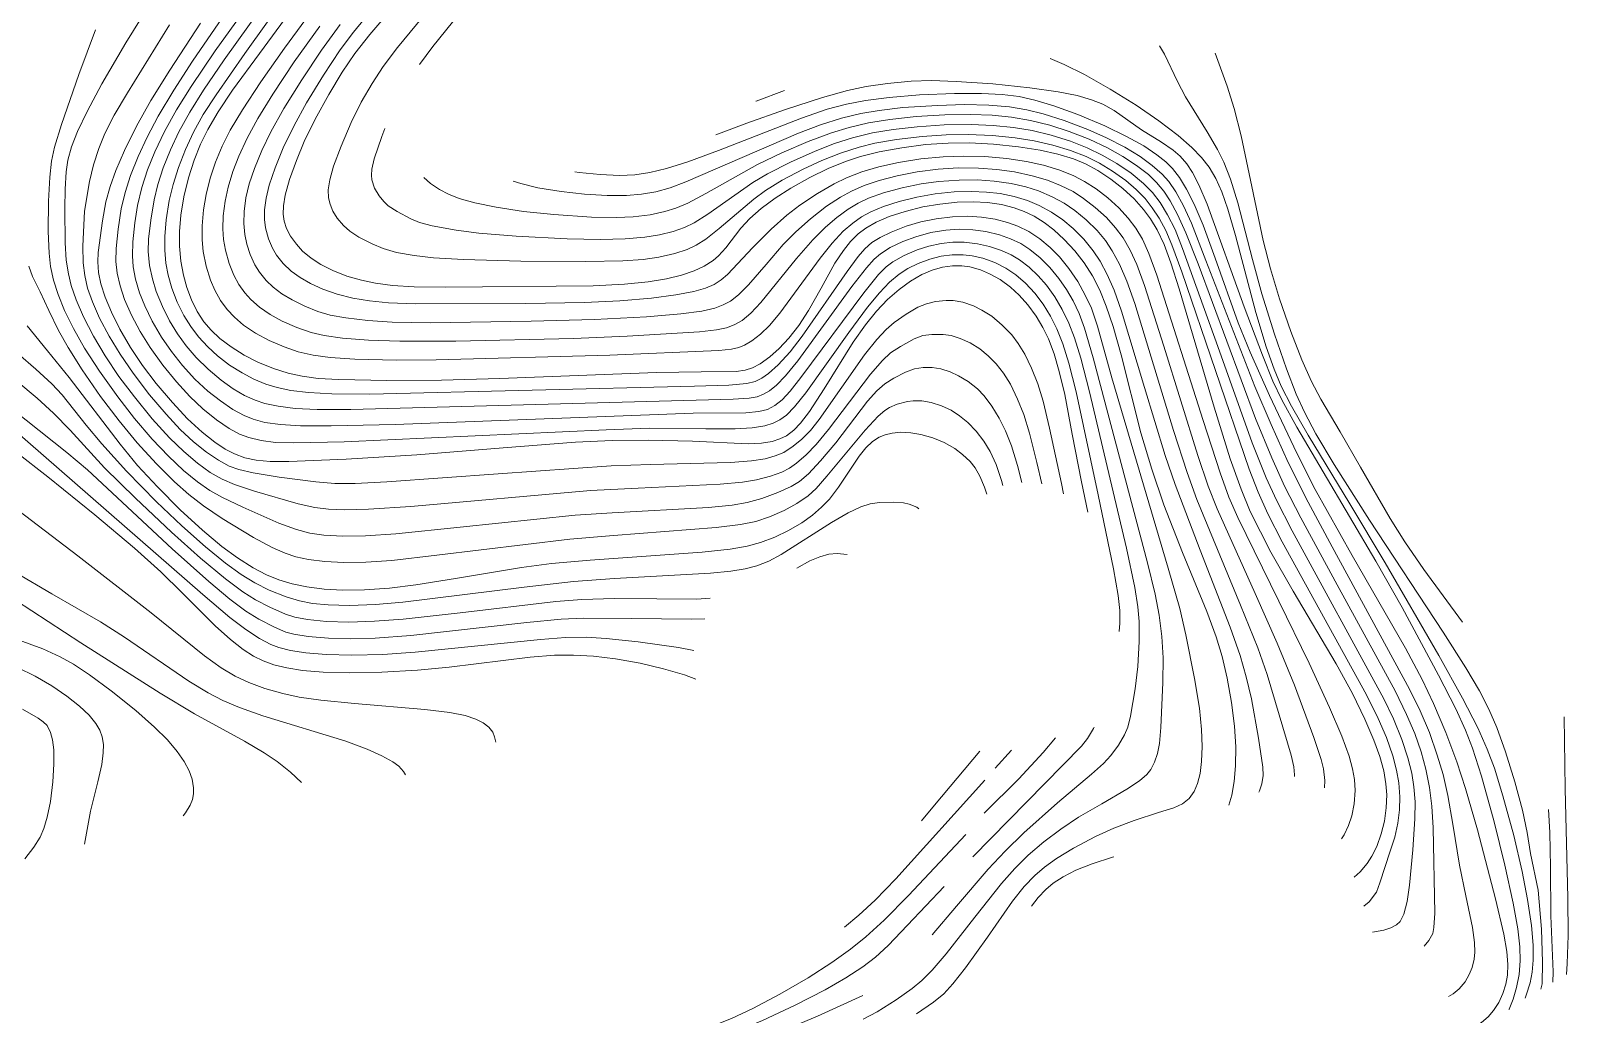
# Model space of a CAD drawing. Header units: inches. Extents: x 115425 to 116786, y 150085 to 152399.
# Drawn here: x 116046.7 to 116283.9, y 151688 to 151839.8 of the extents above; entities that cross this region are included whole.
import ezdxf

# ---------------------------------------------------------------- set-up
doc = ezdxf.new("R2010")
doc.units = ezdxf.units.IN
doc.header["$MEASUREMENT"] = 0
doc.layers.add('Contour', color=7, linetype='Continuous', lineweight=0, true_color=0xbed2ff)

msp = doc.modelspace()

# ---------------------------------------------------------------- linework, layer by layer
at = {"layer": 'Contour'}
msp.add_line((116197.99, 151728.81), (116195.51, 151726.01), dxfattribs=at)
for points in [[(116183.34, 151688.09), (116185.97, 151689.91), (116187.55, 151691.21), (116188.98, 151692.74), (116190.93, 151695.22), (116194.3, 151699.97), (116198.16, 151705.48), (116199.95, 151707.74), (116201.62, 151709.47), (116203.11, 151710.76), (116204.97, 151712.09), (116207.57, 151713.67), (116210.96, 151715.46), (116213.8, 151716.77), (116216.92, 151717.95), (116220.67, 151719.16), (116223.06, 151719.92), (116224.37, 151720.53), (116225.41, 151721.32), (116226.19, 151722.42), (116226.7, 151723.67), (116227.1, 151725.22), (116227.34, 151727.05), (116227.43, 151729.38), (116227.33, 151732.01), (116226.99, 151735.26), (116226.23, 151739.87), (116224.91, 151746.61), (116223.96, 151750.64), (116222.18, 151756.89), (116213.51, 151786.23), (116211.29, 151794.24), (116210.33, 151796.98), (116209.39, 151799.03), (116208.23, 151801.09), (116206.87, 151803.11), (116205.4, 151804.9), (116203.96, 151806.38), (116202.39, 151807.7), (116200.68, 151808.85), (116199, 151809.67), (116197.41, 151810.24), (116195.51, 151810.71), (116193.38, 151811.05), (116191.22, 151811.19), (116188.93, 151811.11), (116186.37, 151810.79), (116184.04, 151810.3), (116181.78, 151809.65), (116179.46, 151808.75), (116177.75, 151807.92), (116176.49, 151807.12), (116175.37, 151806.14), (116174.34, 151804.98), (116172.64, 151802.68), (116165.73, 151792.66), (116163.88, 151790.27), (116162.02, 151788.24), (116160.55, 151786.9), (116159.52, 151786.18), (116158.45, 151785.66), (116157.17, 151785.37), (116154.42, 151785.13), (116149.09, 151784.95), (116099.02, 151783.73), (116093.18, 151783.77), (116089.55, 151783.98), (116086.85, 151784.31), (116084.73, 151784.75), (116082.98, 151785.28), (116081.13, 151786.05), (116079.32, 151787), (116077.41, 151788.22), (116075.56, 151789.64), (116074.04, 151791.04), (116072.63, 151792.56), (116071.41, 151794.15), (116070.33, 151795.89), (116069.33, 151797.93), (116068.5, 151800.11), (116067.94, 151802.07), (116067.58, 151803.94), (116067.4, 151805.93), (116067.4, 151808.04), (116067.63, 151810.62), (116068.09, 151813.59), (116068.68, 151816.07), (116069.5, 151818.72), (116070.59, 151821.5), (116071.84, 151824.17), (116073.33, 151826.86), (116075.31, 151829.93), (116079.76, 151836.29), (116116, 151886.99)], [(116236.16, 151722.32), (116236.26, 151722.52), (116236.64, 151723.58), (116236.85, 151724.91), (116236.8, 151726.2), (116236.11, 151730.65), (116235.03, 151736.71), (116234.23, 151740.13), (116233.26, 151743.42), (116231.72, 151747.76), (116227.11, 151759.65), (116223.23, 151769.77), (116221.72, 151774.26), (116218.51, 151784.74), (116214.97, 151796.56), (116213.84, 151799.76), (116212.78, 151802.21), (116211.67, 151804.24), (116210.62, 151805.83), (116209.16, 151807.63), (116207.52, 151809.29), (116205.95, 151810.62), (116204.2, 151811.82), (116202.3, 151812.85), (116200.46, 151813.62), (116198.41, 151814.25), (116196.28, 151814.68), (116194.17, 151814.92), (116191.84, 151815.02), (116189.19, 151814.93), (116186.26, 151814.63), (116183.43, 151814.14), (116180.68, 151813.46), (116178.24, 151812.67), (116176.32, 151811.86), (116174.86, 151811.07), (116173.51, 151810.13), (116172.06, 151808.86), (116170.37, 151807.03), (116168.51, 151804.69), (116162.28, 151796.23), (116160.68, 151794.34), (116159.3, 151793), (116157.97, 151791.98), (116156.82, 151791.3), (116155.94, 151790.95), (116154.83, 151790.67), (116152.86, 151790.45), (116136.07, 151789.77), (116109.25, 151789.01), (116103.1, 151788.98), (116096.74, 151789.12), (116092.92, 151789.38), (116090.3, 151789.75), (116087.98, 151790.28), (116085.8, 151791.02), (116083.53, 151792.01), (116081.4, 151793.16), (116079.55, 151794.4), (116078.15, 151795.59), (116077.04, 151796.78), (116075.99, 151798.18), (116075.11, 151799.76), (116074.45, 151801.32), (116073.79, 151803.47), (116073.33, 151805.73), (116073.15, 151807.55), (116073.16, 151809.7), (116073.39, 151812.19), (116073.8, 151814.55), (116074.42, 151817.04), (116075.24, 151819.52), (116076.26, 151821.98), (116077.51, 151824.47), (116079.37, 151827.61), (116082.21, 151831.93), (116085.87, 151837.1), (116106.74, 151865.56)], [(116132.13, 151866.37), (116108.74, 151837.38), (116106.68, 151834.6)], [(116099.6, 151860.25), (116081.99, 151836.32), (116077.85, 151830.64), (116075.63, 151827.3), (116074.04, 151824.58), (116072.93, 151822.33), (116071.93, 151819.84), (116071.06, 151817.12), (116070.34, 151814.17), (116069.87, 151811.35), (116069.65, 151808.85), (116069.66, 151806.57), (116069.89, 151804.24), (116070.29, 151802.11), (116070.82, 151800.2), (116071.53, 151798.31), (116072.42, 151796.51), (116073.45, 151794.9), (116074.55, 151793.6), (116075.88, 151792.34), (116077.62, 151791.02), (116079.64, 151789.76), (116081.78, 151788.67), (116084.16, 151787.7), (116086.43, 151786.97), (116088.58, 151786.49), (116091.07, 151786.17), (116094.23, 151785.97), (116101.67, 151785.84), (116110.1, 151785.87), (116119.09, 151786.13), (116143.25, 151787.09), (116150.14, 151787.19), (116155.52, 151787.22), (116156.91, 151787.41), (116158.07, 151787.79), (116159.26, 151788.4), (116160.75, 151789.47), (116162.19, 151790.78), (116163.66, 151792.37), (116165.19, 151794.34), (116166.71, 151796.66), (116168.63, 151800.08), (116170.78, 151803.95), (116172.07, 151805.89), (116173.19, 151807.29), (116174.38, 151808.47), (116175.56, 151809.35), (116177.13, 151810.25), (116179.14, 151811.12), (116181.59, 151811.93), (116184.33, 151812.61), (116186.96, 151813.07), (116189.61, 151813.36), (116192.11, 151813.42), (116194.29, 151813.29), (116196.45, 151812.97), (116198.41, 151812.49), (116199.98, 151811.93), (116201.51, 151811.21), (116203.06, 151810.24), (116204.53, 151809.11), (116206.15, 151807.62), (116207.76, 151805.86), (116209.21, 151803.98), (116210.48, 151801.99), (116211.61, 151799.77), (116212.62, 151797.31), (116213.68, 151794.16), (116214.9, 151789.81), (116217.96, 151777.77), (116219.63, 151772.18), (116221.49, 151766.65), (116224.38, 151759.3)], [(116091.93, 151860.02), (116075.17, 151836.72), (116071.45, 151831.2), (116069.23, 151827.61), (116067.38, 151824.28), (116065.88, 151821.13), (116064.76, 151818.33), (116063.87, 151815.61), (116063.2, 151812.86), (116062.76, 151810.18), (116062.47, 151807.26), (116062.41, 151805.1), (116062.53, 151803.37), (116062.89, 151801.47), (116063.52, 151799.39), (116064.32, 151797.36), (116065.47, 151795), (116066.9, 151792.55), (116068.44, 151790.3), (116070.15, 151788.16), (116072.06, 151786.07), (116074.07, 151784.2), (116075.98, 151782.68), (116077.92, 151781.38), (116079.63, 151780.43), (116081.04, 151779.85), (116082.86, 151779.37), (116085.26, 151779.03), (116088.34, 151778.85), (116093.07, 151778.82), (116102.95, 151779.06), (116148.92, 151780.81), (116157.05, 151780.87), (116159.04, 151781.06), (116160.37, 151781.37), (116161.5, 151781.98), (116162.61, 151782.88), (116163.87, 151784.21), (116165.54, 151786.29), (116175.23, 151799.36), (116177.51, 151802.17), (116178.7, 151803.4), (116179.73, 151804.16), (116181.46, 151805.11), (116183.44, 151805.99), (116185.27, 151806.58), (116187.16, 151806.98), (116188.96, 151807.19), (116190.71, 151807.18), (116192.76, 151806.94), (116194.63, 151806.53), (116196.46, 151805.92), (116197.96, 151805.21), (116199.24, 151804.44), (116200.71, 151803.32), (116202.13, 151801.98), (116203.39, 151800.54), (116204.67, 151798.77), (116205.85, 151796.77), (116206.83, 151794.71), (116207.71, 151792.44), (116208.69, 151789.27), (116210.02, 151784.11), (116215.73, 151759.95), (116217.03, 151753.92), (116217.51, 151750.92), (116217.7, 151748.67), (116217.7, 151745.56), (116217.48, 151741.73), (116217.08, 151738.26), (116216.37, 151734.04), (116215.96, 151732.36), (116215.43, 151731.14), (116214.49, 151729.55), (116213.35, 151727.96), (116212.21, 151726.74), (116210.33, 151725.09), (116205.13, 151720.69), (116199.9, 151716.05), (116197.01, 151713.24), (116194.41, 151710.45), (116189.53, 151704.74), (116185.76, 151700.32)], [(116117.93, 151855), (116103.31, 151837.23), (116101.1, 151834.3), (116099.37, 151831.66), (116097.72, 151828.78), (116096.16, 151825.67), (116094.59, 151822.02), (116093.45, 151818.89), (116092.86, 151816.82), (116092.61, 151815.26), (116092.66, 151814), (116092.89, 151813.03), (116093.32, 151811.98), (116094, 151810.91), (116094.96, 151809.78), (116095.97, 151808.86), (116097.35, 151807.96), (116099.41, 151806.91), (116101.1, 151806.21), (116103.16, 151805.61), (116105.88, 151805.11), (116108.83, 151804.77), (116113.49, 151804.49), (116122.32, 151804.26), (116132.35, 151804.2), (116138.06, 151804.29), (116141.17, 151804.53), (116143.6, 151804.89), (116146.07, 151805.44), (116147.96, 151806.05), (116149.39, 151806.72), (116150.84, 151807.63), (116152.92, 151809.27), (116158.24, 151813.83), (116160.05, 151815.14), (116162.66, 151816.73), (116165.88, 151818.47), (116168.75, 151819.8), (116171.63, 151820.93), (116174.49, 151821.84), (116176.95, 151822.45), (116180.25, 151823.03), (116184.22, 151823.51), (116187.91, 151823.76), (116191.33, 151823.82), (116195.09, 151823.66), (116198.57, 151823.3), (116201.52, 151822.81), (116204.41, 151822.16), (116207.1, 151821.34), (116209.51, 151820.4), (116211.58, 151819.38), (116213.57, 151818.16), (116215.62, 151816.69), (116217.23, 151815.32), (116218.61, 151813.91), (116219.73, 151812.49), (116220.78, 151810.88), (116221.8, 151808.97), (116222.75, 151806.79), (116224.26, 151802.61), (116234.65, 151772.17), (116236.04, 151768.6), (116237.55, 151765.25), (116239.78, 151760.96), (116252.76, 151737.35), (116254.58, 151733.66), (116255.84, 151730.75), (116256.82, 151727.93), (116257.4, 151725.7), (116257.74, 151723.75), (116257.89, 151721.59), (116257.84, 151719.6), (116257.61, 151717.52), (116257.15, 151715.4), (116256.44, 151713.22), (116254.81, 151708.31), (116254.29, 151706.89), (116253.19, 151705.38), (116252.37, 151704.74)], [(116175.14, 151687.31), (116177.28, 151688.44), (116180.24, 151690.29), (116182.69, 151692.02), (116184.18, 151693.25), (116185.77, 151694.85), (116187.94, 151697.37), (116192.36, 151703.02), (116196.49, 151708.25), (116198.5, 151710.52), (116200.6, 151712.59), (116203.02, 151714.66), (116205.61, 151716.63), (116208.33, 151718.45), (116211.92, 151720.52), (116215.82, 151722.77), (116217.73, 151724.08), (116218.86, 151725.06), (116219.48, 151725.82), (116220.09, 151726.93), (116220.53, 151728.31), (116220.83, 151729.85), (116221.05, 151732.31), (116221.36, 151739.23), (116221.38, 151743.04), (116221.19, 151746.36), (116220.78, 151749.64), (116220.18, 151752.85), (116218.99, 151757.7), (116210.63, 151789.35), (116209.28, 151793.93), (116208.46, 151796.16), (116207.53, 151798.12), (116206.49, 151799.9), (116205.3, 151801.6), (116203.91, 151803.25), (116202.41, 151804.75), (116200.86, 151806.04), (116199.46, 151806.97), (116197.86, 151807.72), (116196.17, 151808.29), (116194.07, 151808.81), (116192.04, 151809.11), (116189.96, 151809.18), (116187.9, 151809.04), (116185.57, 151808.65), (116183.23, 151808.03), (116181.27, 151807.3), (116179.31, 151806.35), (116177.78, 151805.4), (116176.84, 151804.58), (116175.63, 151803.24), (116173.37, 151800.35), (116165.05, 151788.87), (116163.16, 151786.56), (116161.78, 151785.13), (116160.69, 151784.23), (116159.77, 151783.71), (116158.76, 151783.33), (116157.52, 151783.1), (116155.08, 151782.98), (116096.1, 151781.35), (116090.89, 151781.37), (116087.52, 151781.54), (116084.88, 151781.86), (116082.86, 151782.3), (116081.34, 151782.8), (116079.71, 151783.54), (116077.97, 151784.57), (116076.12, 151785.89), (116074.08, 151787.59), (116072.27, 151789.38), (116070.72, 151791.17), (116069.35, 151793.04), (116068.15, 151795.03), (116067.03, 151797.27), (116066.09, 151799.58), (116065.5, 151801.53), (116065.07, 151803.59), (116064.86, 151805.73), (116064.89, 151807.65), (116065.23, 151810.58), (116065.75, 151813.7), (116066.34, 151816.09), (116067.17, 151818.67), (116068.29, 151821.45), (116069.59, 151824.21), (116071.27, 151827.26), (116073.39, 151830.65), (116076.59, 151835.33), (116086.33, 151848.99)], [(116066.39, 151846.02), (116061.42, 151837.93), (116057.72, 151831.6), (116055.43, 151827.34), (116053.96, 151824.24), (116053.04, 151821.9), (116052.46, 151819.86), (116052.19, 151818.05), (116052.06, 151815.38), (116051.99, 151812.39)], [(116248.91, 151715.11), (116249.34, 151715.75), (116249.99, 151717.17), (116250.48, 151718.69), (116250.84, 151720.51), (116251, 151722.56), (116250.92, 151724.28), (116250.63, 151725.93), (116250.08, 151727.85), (116248.94, 151730.97), (116247.08, 151735.4), (116243.92, 151742.2), (116239.23, 151751.81), (116232.91, 151764.68), (116231.55, 151767.82), (116230.19, 151771.58), (116227.57, 151779.69), (116220.45, 151802.09), (116219.21, 151805.44), (116218.19, 151807.63), (116217.17, 151809.35), (116216.02, 151810.9), (116214.55, 151812.5), (116212.86, 151814.04), (116211.09, 151815.4), (116209.26, 151816.57), (116207.61, 151817.41), (116205.49, 151818.27), (116202.95, 151819.04), (116200.3, 151819.63), (116197.3, 151820.09), (116193.92, 151820.39), (116190.57, 151820.47), (116187.49, 151820.36), (116184.04, 151820.03), (116180.6, 151819.48), (116177.57, 151818.8), (116174.9, 151818.02), (116172.58, 151817.12), (116170.64, 151816.18), (116168.1, 151814.71), (116165.35, 151812.87), (116163.38, 151811.35), (116160.95, 151809.2), (116158.11, 151806.38), (116154.22, 151802.19), (116153.24, 151801.35), (116152.13, 151800.63), (116150.81, 151800.07), (116149.01, 151799.57), (116146.22, 151799.04), (116142.47, 151798.54), (116137.62, 151798.11), (116132.14, 151797.89), (116123.08, 151797.73), (116106.14, 151797.68), (116101.89, 151797.82), (116098.96, 151798.12), (116096.42, 151798.55), (116093.97, 151799.16), (116091.8, 151799.93), (116089.87, 151800.81), (116088.28, 151801.73), (116086.91, 151802.72), (116085.69, 151803.89), (116084.66, 151805.18), (116084.02, 151806.27), (116083.39, 151807.72), (116082.93, 151809.42), (116082.77, 151810.69), (116082.78, 151812.18), (116083.03, 151813.99), (116083.52, 151815.98), (116084.42, 151818.63), (116085.69, 151821.74), (116087.36, 151825.16), (116089.29, 151828.67), (116091.9, 151832.95), (116094.48, 151836.84), (116096.52, 151839.58), (116100.99, 151845.07)], [(116214.62, 151747.11), (116214.72, 151748.42), (116214.7, 151750.37), (116214.44, 151752.69), (116213.73, 151756.78), (116211.38, 151768.21), (116207.98, 151784.07), (116206.86, 151788.5), (116205.92, 151791.52), (116205.01, 151793.8), (116204.03, 151795.77), (116202.89, 151797.61), (116201.61, 151799.3), (116200.16, 151800.84), (116198.67, 151802.12), (116197.11, 151803.17), (116195.44, 151804.03), (116193.6, 151804.71), (116191.94, 151805.1), (116190.57, 151805.25), (116188.87, 151805.25), (116187.14, 151805), (116185.39, 151804.56), (116183.59, 151803.89), (116182.04, 151803.13), (116180.69, 151802.25), (116179.21, 151801.02), (116177.63, 151799.39), (116175.79, 151797.16), (116172.92, 151793.27), (116166.26, 151783.92), (116164.52, 151781.75), (116163.28, 151780.48), (116162.3, 151779.76), (116161.27, 151779.23), (116159.96, 151778.84), (116158.03, 151778.55), (116155.37, 151778.39), (116150.87, 151778.38), (116142.15, 151778.47), (116135.48, 151778.25), (116095.1, 151776.4), (116087.31, 151776.21), (116084.46, 151776.29), (116082.26, 151776.58), (116080.39, 151777.03), (116078.93, 151777.57), (116077.33, 151778.43), (116075.36, 151779.78), (116073.27, 151781.45), (116071.25, 151783.38), (116069.19, 151785.62), (116067.09, 151788.21), (116065.16, 151790.92), (116063.63, 151793.38), (116062.26, 151795.94), (116061.21, 151798.34), (116060.5, 151800.44), (116060.05, 151802.39), (116059.86, 151804.21), (116059.9, 151806.2), (116060.2, 151809.18), (116060.7, 151812.31), (116061.3, 151814.86), (116062.13, 151817.47), (116063.29, 151820.41), (116064.67, 151823.38), (116066.41, 151826.63), (116068.8, 151830.64), (116071.69, 151835.11), (116076.87, 151842.67)], [(116102.18, 151842.87), (116099.02, 151839.22), (116096.73, 151836.28), (116094.77, 151833.4), (116092.69, 151829.97), (116090.61, 151826.15), (116088.93, 151822.7), (116087.71, 151819.81), (116086.66, 151816.83), (116085.99, 151814.43), (116085.7, 151812.77), (116085.67, 151811.49), (116085.84, 151810.42), (116086.2, 151809.31), (116086.81, 151808.11), (116087.71, 151806.85), (116088.67, 151805.82), (116089.96, 151804.74), (116091.49, 151803.74), (116093.31, 151802.82), (116095.48, 151801.96), (116097.73, 151801.3), (116099.92, 151800.84), (116102.55, 151800.5), (116105.88, 151800.29), (116110.73, 151800.23), (116133.49, 151800.46), (116138.32, 151800.69), (116141.99, 151801.05), (116144.8, 151801.52), (116147.13, 151802.09), (116149.06, 151802.75), (116150.58, 151803.46), (116151.97, 151804.34), (116152.84, 151805.1), (116153.94, 151806.33), (116156.28, 151809.36), (116157.67, 151810.81), (116159.42, 151812.36), (116161.55, 151813.97), (116163.97, 151815.54), (116166.89, 151817.18), (116169.75, 151818.57), (116172.38, 151819.64), (116174.71, 151820.4), (116177.62, 151821.13), (116181.07, 151821.76), (116184.72, 151822.23), (116188.23, 151822.48), (116191.52, 151822.5), (116195.23, 151822.31), (116199.09, 151821.9), (116202.41, 151821.37), (116205.18, 151820.75), (116207.56, 151820.02), (116209.44, 151819.25), (116211.35, 151818.23), (116213.33, 151816.93), (116215.2, 151815.47), (116216.93, 151813.85), (116218.39, 151812.23), (116219.47, 151810.77), (116220.48, 151809.07), (116221.54, 151806.82), (116222.61, 151804.01), (116223.88, 151800), (116229.26, 151781.7), (116231.76, 151773.76), (116233.41, 151769.06), (116234.8, 151765.65), (116238, 151759.37)], [(116056.71, 151839.94), (116054.15, 151833.04), (116051.46, 151825.32), (116050.42, 151821.82), (116049.95, 151819.68), (116049.65, 151817.21), (116049.46, 151813.53), (116049.42, 151808.84), (116049.56, 151805.5), (116049.8, 151803.42), (116050.26, 151801.3), (116050.95, 151799.11), (116051.95, 151796.64), (116053.32, 151793.85), (116055.03, 151790.82), (116057.31, 151787.26), (116060.14, 151783.32), (116062.75, 151779.96), (116065.46, 151776.8), (116067.99, 151774.14), (116070.3, 151771.97), (116072.47, 151770.19), (116074.37, 151768.88), (116076.29, 151767.78), (116079.45, 151766.27), (116085.01, 151763.85), (116087.72, 151762.85), (116089.8, 151762.28), (116091.94, 151761.98), (116094.86, 151761.84), (116098.38, 151761.89), (116103.02, 151762.19), (116112.96, 151763.2), (116130.7, 151765.04), (116136.43, 151765.42), (116151.26, 151766.24), (116154.9, 151766.6), (116157.24, 151767.02), (116159.48, 151767.64), (116161.99, 151768.54), (116164.02, 151769.47), (116165.32, 151770.27), (116166.69, 151771.45), (116168.55, 151773.43), (116170.91, 151776.23), (116175.81, 151782.66), (116177.26, 151784.25), (116178.45, 151785.3), (116179.85, 151786.2), (116181.68, 151787.14), (116183.06, 151787.65), (116184.36, 151787.84), (116185.76, 151787.83), (116187.11, 151787.62), (116188.54, 151787.16), (116189.84, 151786.58), (116191.33, 151785.68), (116192.74, 151784.56), (116193.77, 151783.48), (116194.99, 151781.88), (116196.12, 151780.02), (116197.08, 151778.07), (116197.99, 151775.76), (116198.95, 151772.74), (116199.62, 151770.11)], [(116055.03, 151811.98), (116055.78, 151816.53), (116056.39, 151819.12), (116057.21, 151821.66), (116058.16, 151823.94), (116059.6, 151826.76), (116061.63, 151830.24), (116068.13, 151840.71)], [(116072.94, 151840.97), (116068.16, 151833.73), (116065.27, 151829.03), (116063.06, 151825.07), (116061.18, 151821.33), (116059.86, 151818.26), (116058.96, 151815.76), (116058.33, 151813.42), (116057.78, 151810.48), (116057.11, 151805.57), (116057.06, 151804.14), (116057.2, 151802.51), (116057.56, 151800.75), (116058.21, 151798.7), (116059.17, 151796.36), (116060.47, 151793.76), (116062.14, 151790.91), (116063.98, 151788.16), (116066.09, 151785.36), (116068.57, 151782.43), (116070.93, 151779.92), (116073.16, 151777.85), (116075.11, 151776.31), (116076.74, 151775.25), (116078.16, 151774.52), (116079.75, 151773.93), (116081.49, 151773.56), (116083.64, 151773.36), (116086.52, 151773.34), (116095.37, 151773.72), (116106.29, 151774.37), (116119.6, 151775.45), (116130.75, 151776.32), (116136.4, 151776.59), (116141.98, 151776.64), (116148.79, 151776.48), (116157.4, 151776.09), (116159.45, 151776.18), (116161.08, 151776.44), (116162.29, 151776.82), (116163.32, 151777.32), (116164.45, 151778.19), (116165.48, 151779.26), (116166.84, 151781.04), (116169.1, 151784.53), (116173.59, 151791.74), (116175.48, 151794.44), (116177.18, 151796.54), (116178.88, 151798.32), (116180.66, 151799.88), (116182.43, 151801.17), (116184.17, 151802.18), (116185.77, 151802.85), (116187.39, 151803.31), (116188.89, 151803.52), (116190.36, 151803.53), (116191.6, 151803.36), (116193.21, 151802.91), (116194.61, 151802.32), (116196.25, 151801.4), (116197.87, 151800.23), (116199.19, 151799.02), (116200.54, 151797.51), (116201.82, 151795.75), (116202.84, 151794.03), (116203.7, 151792.26), (116204.58, 151789.94), (116205.38, 151787.25), (116206.22, 151783.68), (116207.38, 151777.57), (116208.79, 151770.2), (116209.79, 151765.54)], [(116241.65, 151724.75), (116241.66, 151725.01), (116241.55, 151726.22), (116241.16, 151728.01), (116237.46, 151740.5), (116235.98, 151744.6), (116233.33, 151751.17), (116226.6, 151767.5), (116225.11, 151771.63), (116223.01, 151778.11), (116217.02, 151797.72), (116215.78, 151801.18), (116214.65, 151803.81), (116213.56, 151805.84), (116212.49, 151807.44), (116211.2, 151809), (116209.53, 151810.63), (116207.78, 151812.07), (116206.14, 151813.2), (116204.29, 151814.2), (116202.15, 151815.09), (116200.22, 151815.71), (116197.95, 151816.22), (116195.34, 151816.6), (116192.76, 151816.78), (116189.93, 151816.77), (116186.77, 151816.56), (116184.1, 151816.19), (116181.13, 151815.57), (116178.29, 151814.78), (116175.95, 151813.95), (116174.35, 151813.21), (116172.8, 151812.29), (116171.06, 151811), (116169.31, 151809.48), (116167.38, 151807.54), (116164.87, 151804.64), (116159.37, 151797.87), (116157.8, 151796.21), (116156.47, 151795.1), (116155.23, 151794.41), (116154.04, 151793.97), (116152.5, 151793.64), (116149.88, 151793.34), (116138.74, 151792.69), (116130.43, 151792.34), (116112.31, 151791.89), (116103.64, 151791.89), (116098.84, 151792.06), (116094.8, 151792.38), (116091.99, 151792.79), (116089.99, 151793.25), (116087.78, 151794), (116085.5, 151795.01), (116083.66, 151796.02), (116082.04, 151797.13), (116080.66, 151798.33), (116079.73, 151799.36), (116078.81, 151800.63), (116078.06, 151802.08), (116077.35, 151803.87), (116076.76, 151805.93), (116076.46, 151807.61), (116076.34, 151809.25), (116076.41, 151811.23), (116076.71, 151813.49), (116077.17, 151815.67), (116077.9, 151818.07), (116078.83, 151820.47), (116080.12, 151823.24), (116081.75, 151826.24), (116084.05, 151830.02), (116087.37, 151835), (116091.34, 151840.53)], [(116246.28, 151723.01), (116246.33, 151724.12), (116246.12, 151725.91), (116245.77, 151727.37), (116244.63, 151730.74), (116241.64, 151738.81), (116238.97, 151745.33), (116235.59, 151752.97), (116229.73, 151766.05), (116228.35, 151769.55), (116226.74, 151774.25), (116221.49, 151791.12), (116218.52, 151800.5), (116217.33, 151803.74), (116216.31, 151805.97), (116215.22, 151807.85), (116214.07, 151809.41), (116212.65, 151810.97), (116210.92, 151812.54), (116209.14, 151813.92), (116207.5, 151814.99), (116205.58, 151815.95), (116203.55, 151816.74), (116201.22, 151817.44), (116198.46, 151818.03), (116195.76, 151818.41), (116192.92, 151818.62), (116189.77, 151818.63), (116186.68, 151818.43), (116183.48, 151818.02), (116180.37, 151817.42), (116177.6, 151816.71), (116175.3, 151815.93), (116173.31, 151815.07), (116171.62, 151814.14), (116169.49, 151812.72), (116167, 151810.79), (116164.74, 151808.78), (116162.79, 151806.8), (116160.17, 151803.76), (116157.45, 151800.6), (116155.88, 151799.05), (116154.64, 151798.1), (116153.55, 151797.49), (116152.23, 151796.98), (116150.26, 151796.54), (116146.98, 151796.11), (116141.7, 151795.66), (116133.71, 151795.25), (116123.94, 151794.99), (116108.32, 151794.73), (116102.49, 151794.84), (116098.7, 151795.09), (116095.34, 151795.49), (116092.93, 151795.94), (116090.99, 151796.5), (116088.99, 151797.29), (116087.05, 151798.26), (116085.47, 151799.22), (116084.13, 151800.24), (116083.06, 151801.25), (116082.01, 151802.54), (116081.31, 151803.68), (116080.57, 151805.27), (116080.05, 151806.85), (116079.74, 151808.38), (116079.6, 151810.05), (116079.64, 151811.94), (116079.93, 151814.01), (116080.44, 151816.19), (116081.22, 151818.56), (116082.36, 151821.33), (116083.78, 151824.22), (116085.79, 151827.83), (116088.52, 151832.22), (116091.59, 151836.8), (116094.45, 151840.78)], [(116279.68, 151691.94), (116279.84, 151692.72), (116279.92, 151696.08), (116279.76, 151701.16), (116279.23, 151707.22), (116278.07, 151712.86), (116277.57, 151716.1), (116276.83, 151719.52), (116275.66, 151723.89), (116274.21, 151728.52), (116272.85, 151732.29), (116271.62, 151735.15), (116270.2, 151737.93), (116268.09, 151741.52), (116264.59, 151747), (116253.24, 151764.29), (116247.78, 151772.88), (116244.97, 151777.6), (116243.19, 151780.96), (116241.92, 151783.75), (116240.41, 151787.63), (116238.56, 151792.99), (116236.62, 151799.22), (116235.18, 151804.49), (116232.91, 151813.24), (116231.77, 151816.89), (116230.74, 151819.51), (116229.77, 151821.48), (116228.17, 151824.2), (116224.84, 151829.61), (116223.61, 151831.97), (116221.61, 151836.18), (116220.84, 151837.46)], [(116203.95, 151835.53), (116206.14, 151834.61), (116209.27, 151833.03), (116213.22, 151830.8), (116217.22, 151828.31), (116220.74, 151825.9), (116223.7, 151823.65), (116225.85, 151821.79), (116227.34, 151820.26), (116228.51, 151818.76), (116229.52, 151817.03), (116230.44, 151814.93), (116231.38, 151812.26), (116232.55, 151808.19), (116235.72, 151796.31), (116237.29, 151791.05), (116238.5, 151787.61), (116239.61, 151784.98), (116241.2, 151781.88), (116243.76, 151777.4), (116250.18, 151766.83), (116255.67, 151757.68), (116263.94, 151743.41), (116267.58, 151736.84), (116269.93, 151732.23), (116271.4, 151728.97), (116272.49, 151726.02), (116273.81, 151721.73), (116275.47, 151715.62), (116276.78, 151710.07), (116277.62, 151705.74), (116278.21, 151701.72), (116278.47, 151698.71), (116278.49, 151696.4), (116278.33, 151694.53), (116278.01, 151692.89), (116277.42, 151691.01), (116277.22, 151690.53)], [(116229.4, 151836.36), (116231.28, 151831.28), (116232.36, 151827.8), (116233.42, 151823.6), (116234.88, 151816.76), (116236.85, 151807.45), (116237.95, 151803.09), (116239.36, 151798.45), (116241.1, 151793.39), (116242.79, 151789.04), (116244.29, 151785.7), (116245.72, 151782.96), (116248.7, 151777.94), (116251.86, 151772.49), (116256.41, 151764.53), (116258.67, 151760.92), (116261.63, 151756.68), (116267.56, 151748.56)], [(116274.73, 151688.77), (116274.78, 151688.86), (116275.4, 151690.4), (116275.92, 151692.18), (116276.29, 151694.18), (116276.46, 151696.29), (116276.41, 151698.44), (116276.1, 151701.25), (116275.41, 151705.2), (116274.12, 151711.08), (116272.46, 151717.73), (116270.49, 151724.81), (116269.13, 151729.09), (116268.06, 151731.87), (116266.54, 151735.19), (116263.88, 151740.38), (116258.25, 151750.81), (116254.22, 151757.94), (116242.01, 151778.63), (116239.71, 151782.87), (116238.33, 151785.76), (116236.7, 151789.75), (116233.92, 151797.22), (116228.2, 151813.05), (116226.92, 151816.01), (116225.92, 151817.92), (116225.03, 151819.29), (116224.03, 151820.46), (116222.94, 151821.39), (116221.14, 151822.59), (116218.08, 151824.52), (116213.83, 151827.5), (116212.11, 151828.47), (116210.37, 151829.17), (116208.15, 151829.8), (116205.2, 151830.39), (116200.85, 151831.01), (116195.13, 151831.61), (116189.47, 151832), (116185.65, 151832.11), (116182.55, 151832.01), (116178.89, 151831.69), (116175.59, 151831.21), (116172.7, 151830.59), (116168.85, 151829.51), (116162.98, 151827.62), (116157.18, 151825.57), (116152.42, 151823.72)], [(116130.66, 151818.05), (116131.33, 151817.93), (116134.56, 151817.6), (116137.55, 151817.47), (116139.92, 151817.57), (116142.21, 151817.92), (116144.77, 151818.54), (116148.1, 151819.59), (116152.81, 151821.32), (116165.64, 151826.34), (116169.59, 151827.69), (116172.55, 151828.5), (116175.51, 151829.06), (116179.16, 151829.52), (116183.84, 151829.9), (116189.2, 151830.14), (116193.39, 151830.14), (116196.56, 151829.97), (116199.21, 151829.64), (116201.62, 151829.1), (116204.56, 151828.22), (116208.26, 151826.86), (116212.38, 151825.12), (116215.76, 151823.5), (116218.4, 151822.04), (116220.44, 151820.68), (116221.81, 151819.57), (116222.85, 151818.53), (116223.92, 151817.15), (116225.02, 151815.38), (116226.19, 151813.04), (116227.55, 151809.81), (116229.43, 151804.72), (116232.97, 151794.75), (116234.83, 151790.21), (116237.83, 151783.51), (116242.02, 151774.64), (116244.85, 151769.04), (116250.58, 151758.84)], [(116158.59, 151828.92), (116158.6, 151828.93), (116162.97, 151830.6)], [(116121.14, 151816.6), (116122.3, 151816.22), (116124.94, 151815.58), (116128.54, 151814.98), (116132.12, 151814.57), (116135.62, 151814.36), (116138.6, 151814.37), (116140.95, 151814.58), (116143.17, 151814.96), (116145.35, 151815.56), (116147.78, 151816.47), (116165.13, 151824), (116168.54, 151825.29), (116171.8, 151826.32), (116174.79, 151827.05), (116177.62, 151827.52), (116181.27, 151827.94), (116186.59, 151828.29), (116190.76, 151828.4), (116194.5, 151828.32), (116197.71, 151828.05), (116200.36, 151827.62), (116202.89, 151827.01), (116206.11, 151825.98), (116209.77, 151824.59), (116212.68, 151823.29), (116215.48, 151821.83), (116217.85, 151820.38), (116219.72, 151819.02), (116221.24, 151817.68), (116222.26, 151816.53), (116223.36, 151814.94), (116224.53, 151812.81), (116225.76, 151810.09), (116228.01, 151804.35), (116235.55, 151784.9), (116238.04, 151779.05), (116240.71, 151773.18), (116243.77, 151767.07), (116247.45, 151760.19), (116259.4, 151738.23), (116261.04, 151734.85), (116262.46, 151731.51), (116263.69, 151728.05), (116264.57, 151725.05), (116265.33, 151721.81), (116266.07, 151717.37), (116267.09, 151711.08), (116268.1, 151706.33), (116269.13, 151701.43), (116269.44, 151699.12), (116269.48, 151697.65), (116269.37, 151696.57), (116269.05, 151695.27), (116268.61, 151694.17), (116267.97, 151693.05), (116267.07, 151691.98), (116266.11, 151691.18), (116265.42, 151690.78)], [(116101.36, 151824.7), (116100.87, 151823.48), (116099.72, 151820.02), (116099.33, 151818.45), (116099.27, 151817.54), (116099.34, 151816.79), (116099.76, 151815.54), (116100.47, 151814.32), (116101.18, 151813.45), (116101.87, 151812.81), (116103.24, 151811.9), (116105.35, 151810.77), (116106.7, 151810.22), (116108.64, 151809.71), (116112.35, 151809.04), (116115.84, 151808.59), (116121.62, 151808.12), (116129.47, 151807.72), (116134.59, 151807.61), (116138.44, 151807.7), (116141.43, 151807.95), (116143.71, 151808.32), (116145.84, 151808.84), (116147.59, 151809.45), (116149.05, 151810.18), (116151.15, 151811.51), (116158.11, 151816.37), (116160.39, 151817.72), (116163.91, 151819.52), (116167.71, 151821.25), (116170.7, 151822.41), (116173.47, 151823.29), (116176.57, 151824.04), (116179.74, 151824.58), (116183.45, 151825), (116187.63, 151825.28), (116191.78, 151825.34), (116195.17, 151825.2), (116198.33, 151824.88), (116201.22, 151824.39), (116204.14, 151823.67), (116207.09, 151822.75), (116209.66, 151821.75), (116212.02, 151820.63), (116214.26, 151819.34), (116216.47, 151817.82), (116218.38, 151816.25), (116219.76, 151814.87), (116220.95, 151813.29), (116222.09, 151811.42), (116223.24, 151809.14), (116224.41, 151806.21), (116229.82, 151791.06), (116235.14, 151776.22), (116237.31, 151770.8), (116238.89, 151767.35), (116241.31, 151762.62), (116255.44, 151736.71), (116256.92, 151733.65), (116258.22, 151730.46), (116259.16, 151727.64), (116259.76, 151725.23), (116260.09, 151723.14), (116260.26, 151720.81), (116260.24, 151718.22), (116259.93, 151713.44), (116259.41, 151707.95), (116259.03, 151705.44), (116258.53, 151703.5), (116257.98, 151702.38), (116257.39, 151701.86), (116256.54, 151701.4), (116255.44, 151701.04), (116253.71, 151700.72)], [(116107.36, 151817.14), (116108.4, 151816.26), (116109.77, 151815.3), (116111.15, 151814.57), (116112.81, 151813.93), (116115.22, 151813.27), (116118.52, 151812.59), (116122.76, 151811.93), (116127.44, 151811.46), (116133.23, 151811.05), (116137.06, 151810.97), (116139.66, 151811.1), (116142.28, 151811.42), (116144.56, 151811.9), (116146.23, 151812.43), (116148.06, 151813.21), (116150.87, 151814.67), (116158.85, 151819.16), (116162.59, 151820.96), (116166.65, 151822.72), (116170.24, 151824.06), (116172.98, 151824.9), (116175.93, 151825.59), (116179.22, 151826.12), (116183.3, 151826.55), (116187.71, 151826.84), (116191.71, 151826.89), (116195.04, 151826.76), (116198.03, 151826.47), (116200.95, 151825.96), (116203.9, 151825.23), (116206.91, 151824.27), (116210, 151823.07), (116212.8, 151821.74), (116215.17, 151820.41), (116217.28, 151819.03), (116219.12, 151817.6), (116220.39, 151816.41), (116221.5, 151815.07), (116222.49, 151813.58), (116223.64, 151811.43), (116224.91, 151808.63), (116226.78, 151803.82), (116235.67, 151779.99), (116238.19, 151773.91), (116240.14, 151769.55), (116242.64, 151764.65), (116248.25, 151754.33), (116257.17, 151737.93), (116258.95, 151734.3), (116260.2, 151731.36), (116261.19, 151728.53), (116261.92, 151725.86), (116262.49, 151723.06), (116262.85, 151720.15), (116263.05, 151716.84), (116263.3, 151703.63), (116263.17, 151701.46), (116262.99, 151700.5), (116262.39, 151699.41), (116261.66, 151698.58)], [(116051.99, 151812.32), (116052.03, 151807.06), (116052.21, 151804.43), (116052.54, 151802.29), (116052.98, 151800.48), (116053.73, 151798.26), (116054.86, 151795.68), (116056.4, 151792.7), (116058.2, 151789.64), (116060.34, 151786.46), (116062.71, 151783.3), (116065.46, 151779.94), (116068.12, 151777.01), (116070.33, 151774.86), (116072.43, 151773.07), (116074.43, 151771.64), (116076.27, 151770.59), (116078.14, 151769.78), (116081.25, 151768.78), (116087.98, 151766.82), (116090.57, 151766.24), (116092.65, 151765.96), (116095.14, 151765.87), (116098.84, 151765.98), (116105.36, 151766.42), (116133.07, 151768.88), (116140.4, 151769.25), (116153.06, 151769.85), (116156.54, 151770.17), (116158.68, 151770.53), (116160.84, 151771.1), (116162.57, 151771.71), (116163.75, 151772.33), (116164.84, 151773.08), (116166.36, 151774.38), (116167.86, 151775.94), (116169.76, 151778.26), (116176.26, 151786.83), (116178.09, 151788.93), (116179.37, 151790.09), (116180.87, 151791.11), (116183.02, 151792.25), (116184.34, 151792.77), (116185.74, 151792.96), (116187.49, 151792.96), (116188.71, 151792.8), (116190.11, 151792.34), (116191.61, 151791.64), (116193.11, 151790.72), (116194.39, 151789.66), (116195.64, 151788.4), (116196.8, 151786.96), (116197.84, 151785.26), (116198.96, 151782.98), (116199.92, 151780.59), (116200.81, 151777.72), (116201.94, 151773.21), (116202.67, 151769.9)], [(116055.03, 151811.98), (116054.78, 151806.57), (116054.83, 151804), (116055.05, 151802.05), (116055.51, 151800.11), (116056.25, 151797.96), (116057.35, 151795.46), (116058.82, 151792.66), (116060.51, 151789.88), (116062.51, 151786.95), (116065.04, 151783.65), (116067.6, 151780.63), (116069.78, 151778.29), (116071.86, 151776.36), (116073.82, 151774.78), (116075.67, 151773.53), (116077.32, 151772.64), (116078.84, 151772.1), (116081.02, 151771.59), (116085.07, 151770.92), (116090.7, 151770.18), (116093.63, 151769.96), (116096.79, 151769.95), (116101.66, 151770.19), (116118.81, 151771.43), (116136.26, 151772.68), (116142.34, 151772.89), (116154.67, 151773.21), (116157.91, 151773.45), (116160.03, 151773.77), (116161.58, 151774.2), (116162.89, 151774.75), (116164.35, 151775.69), (116165.69, 151776.8), (116166.99, 151778.14), (116168.34, 151779.84), (116175.36, 151789.79), (116177.24, 151792.18), (116178.66, 151793.69), (116179.92, 151794.77), (116181.74, 151796.05), (116183.56, 151797.13), (116184.88, 151797.67), (116186.28, 151798.03), (116187.91, 151798.2), (116189.02, 151798.16), (116190.48, 151797.93), (116192.15, 151797.36), (116193.45, 151796.71), (116194.96, 151795.74), (116196.59, 151794.39), (116198.04, 151792.88), (116199.05, 151791.56), (116200.05, 151789.89), (116201.11, 151787.72), (116202.05, 151785.34), (116202.88, 151782.63), (116203.89, 151778.49), (116205.7, 151769.95), (116206.01, 151768.36)], [(116046.44, 151803.48), (116047, 151801.91), (116048.17, 151799.51), (116049.54, 151796.65), (116051.01, 151793.54), (116052.48, 151790.92), (116054.65, 151787.5), (116057.5, 151783.39), (116060.36, 151779.63), (116063.16, 151776.23), (116066.11, 151772.97), (116068.88, 151770.22), (116071.11, 151768.26), (116073.38, 151766.52), (116076.28, 151764.57), (116081.1, 151761.63), (116083.98, 151760.07), (116085.97, 151759.19), (116087.63, 151758.65), (116089.59, 151758.23), (116092.07, 151757.91), (116095.02, 151757.75), (116098.41, 151757.8), (116102.42, 151758.09), (116109.37, 151758.87), (116129.86, 151761.36), (116136.64, 151761.93), (116152.43, 151763.15), (116156.23, 151763.61), (116158.55, 151764.09), (116160.69, 151764.8), (116162.92, 151765.77), (116164.92, 151766.86), (116166.63, 151768.06), (116167.87, 151769.2), (116169.54, 151771.09), (116175.44, 151778.18), (116177.46, 151780.34), (116178.47, 151781.21), (116179.19, 151781.65), (116180.39, 151782.17), (116181.99, 151782.61), (116182.84, 151782.71), (116184.17, 151782.68), (116185.64, 151782.43), (116187.21, 151781.94), (116188.7, 151781.26), (116190, 151780.41), (116191.27, 151779.37), (116192.57, 151778.03), (116193.76, 151776.48), (116194.71, 151774.9), (116195.62, 151772.89), (116196.46, 151770.43), (116196.67, 151769.64)], [(116046.16, 151794.29), (116049.34, 151790.43), (116052.64, 151786.28), (116060.5, 151776), (116063.22, 151772.74), (116066.26, 151769.43), (116069.8, 151765.89), (116073.24, 151762.72), (116076.2, 151760.25), (116078.63, 151758.46), (116081.04, 151756.94), (116083.11, 151755.85), (116084.98, 151755.08), (116087.05, 151754.46), (116089.34, 151754), (116092.01, 151753.66), (116094.89, 151753.51), (116098.23, 151753.55), (116102.05, 151753.82), (116106.14, 151754.31), (116112.23, 151755.29), (116122.42, 151757.01), (116127.03, 151757.6), (116133, 151758.13), (116150.3, 151759.34), (116154.6, 151759.81), (116157.22, 151760.28), (116159.28, 151760.85), (116161.48, 151761.67), (116163.61, 151762.69), (116165.65, 151763.88), (116167.3, 151765.06), (116168.72, 151766.27), (116169.93, 151767.55), (116171.3, 151769.36), (116174.49, 151774.16), (116175.54, 151775.43), (116176.58, 151776.41), (116177.59, 151777.08), (116178.5, 151777.47), (116179.6, 151777.73), (116180.93, 151777.86), (116182.48, 151777.78), (116184.03, 151777.52), (116185.88, 151777), (116187.63, 151776.26), (116189.25, 151775.33), (116190.46, 151774.44), (116191.64, 151773.32), (116192.4, 151772.34), (116193.15, 151771.08), (116193.87, 151769.4), (116194.2, 151768.3)], [(116183.72, 151766.06), (116183.39, 151766.29), (116182.22, 151766.75), (116181.33, 151766.97), (116179.85, 151767.08), (116177.65, 151766.99), (116176.21, 151766.79), (116174.75, 151766.32), (116172.82, 151765.42), (116170.23, 151763.92), (116162.46, 151758.97), (116160.56, 151757.97), (116158.72, 151757.25), (116156.93, 151756.76), (116154.74, 151756.4), (116151.59, 151756.13), (116136.76, 151755.31), (116130.44, 151754.83), (116122.83, 151753.93), (116104.14, 151751.62), (116099.89, 151751.25), (116095.88, 151751.11), (116092.62, 151751.2), (116090.18, 151751.45), (116088.2, 151751.83), (116086.15, 151752.45), (116083.52, 151753.51), (116081.28, 151754.61), (116079.19, 151755.9), (116076.78, 151757.65), (116073.67, 151760.17), (116070.03, 151763.42), (116066.14, 151767.14), (116061.51, 151771.87), (116057.69, 151776.05), (116055.28, 151778.94), (116051.56, 151783.65), (116049.99, 151785.34), (116047.52, 151787.6), (116042.09, 151792.34)], [(116041.09, 151788.6), (116047.7, 151783.12), (116050.25, 151780.79), (116052.79, 151778.15), (116058.13, 151772.36), (116062.87, 151767.67), (116068.42, 151762.42), (116072.9, 151758.42), (116076.76, 151755.24), (116079.44, 151753.25), (116081.39, 151752.01), (116083.6, 151750.85), (116086, 151749.8), (116087.48, 151749.31), (116089.43, 151748.94), (116092.34, 151748.67), (116095.77, 151748.56), (116099.75, 151748.68), (116104.19, 151749.02), (116112.97, 151750.01), (116127.71, 151751.72), (116131.75, 151752.03), (116136.75, 151752.18), (116143.3, 151752.14), (116149.48, 151752.12), (116151.54, 151752.23)], [(116150.69, 151749.07), (116148.67, 151749.01), (116139.37, 151749.12), (116131.99, 151749.16), (116128.55, 151749), (116123.25, 151748.49), (116105.35, 151746.5), (116099.87, 151746.1), (116096.08, 151746), (116092.67, 151746.08), (116089.52, 151746.35), (116087.32, 151746.69), (116086.07, 151747.03), (116084.31, 151747.76), (116081.91, 151749.03), (116079.92, 151750.27), (116077.43, 151752.1), (116074.2, 151754.8), (116068.56, 151759.88), (116055.5, 151772.03), (116052.32, 151774.74), (116039.71, 151784.73)], [(116149, 151744.2), (116146.67, 151744.63), (116140.4, 151745.52), (116135.51, 151746.04), (116132.4, 151746.21), (116129.23, 151746.17), (116125.37, 151745.89), (116106.03, 151743.91), (116101.05, 151743.57), (116096.25, 151743.45), (116092.32, 151743.55), (116089.17, 151743.8), (116086.78, 151744.17), (116085.02, 151744.64), (116083.78, 151745.11), (116082.04, 151746.03), (116079.9, 151747.43), (116077.46, 151749.29), (116073.26, 151752.83), (116043.89, 151778.5)], [(116044.46, 151774.78), (116049.37, 151771), (116056.63, 151765.13), (116062.71, 151759.99), (116066.8, 151756.3), (116070.09, 151753.07), (116075.16, 151747.98), (116077.53, 151745.85), (116079.48, 151744.35), (116081.1, 151743.32), (116082.59, 151742.59), (116084.23, 151741.99), (116086.25, 151741.49), (116088.67, 151741.1), (116091.82, 151740.83), (116095.89, 151740.72), (116100.87, 151740.82), (116106.37, 151741.13), (116111.28, 151741.61), (116123.74, 151743.15), (116127.52, 151743.44), (116130.43, 151743.48), (116133.52, 151743.3), (116136.95, 151742.88), (116140.71, 151742.21), (116144.31, 151741.37), (116147.58, 151740.41), (116149.31, 151739.78)], [(116043.8, 151766.53), (116053.99, 151758.77), (116065.28, 151750), (116073.54, 151743.35), (116076.12, 151741.51), (116078.27, 151740.23), (116080.35, 151739.25), (116082.86, 151738.31), (116085.59, 151737.53), (116088.13, 151737), (116091.5, 151736.51), (116096.66, 151736), (116107.51, 151735.09), (116111.35, 151734.61), (116113.72, 151734.13), (116115.38, 151733.58), (116116.54, 151733.01), (116117.37, 151732.37), (116117.99, 151731.59), (116118.28, 151730.84), (116118.46, 151730.02)], [(116164.88, 151756.9), (116166.89, 151757.99), (116168.42, 151758.63), (116169.82, 151759.02), (116171.12, 151759.14), (116172.67, 151759)], [(116224.38, 151759.3), (116228.16, 151750.21), (116229.58, 151746.31), (116230.49, 151743.26), (116231.29, 151739.89), (116231.96, 151736.15), (116232.4, 151732.51), (116232.59, 151729.31), (116232.56, 151726.38), (116232.36, 151723.96), (116231.99, 151721.87), (116231.52, 151720.3)], [(116238, 151759.37), (116241.48, 151753.34), (116248.11, 151742.11), (116250.59, 151737.54), (116252.53, 151733.59), (116253.92, 151730.35), (116254.82, 151727.83), (116255.43, 151725.59), (116255.77, 151723.63), (116255.89, 151721.92), (116255.8, 151719.89), (116255.52, 151717.86), (116255.03, 151715.87), (116254.34, 151713.95), (116253.59, 151712.45), (116252.87, 151711.33), (116251.81, 151710.05), (116250.89, 151709.18)], [(116250.58, 151758.84), (116258.77, 151744.54), (116261.36, 151739.69), (116263.12, 151736), (116265.01, 151731.54), (116266.72, 151727.02), (116268.06, 151722.9), (116269.87, 151716.52), (116272.65, 151705.86), (116273.95, 151700.4), (116274.4, 151697.74), (116274.55, 151695.75), (116274.5, 151694.1), (116274.26, 151692.68), (116273.82, 151691.24), (116273.17, 151689.87), (116272.35, 151688.61), (116271.51, 151687.66), (116270.49, 151686.78), (116269.21, 151685.98), (116268.33, 151685.57), (116267.05, 151685.17)], [(116044.38, 151756.2), (116049.99, 151752.92), (116057.48, 151748.58), (116061.17, 151746.22), (116071.13, 151739.45), (116074.11, 151737.64), (116076.34, 151736.47), (116078.94, 151735.38), (116082.55, 151734.12), (116095.33, 151730.17), (116098.6, 151728.97), (116100.88, 151727.95), (116102.57, 151727.02), (116103.5, 151726.32), (116104.23, 151725.5), (116104.53, 151724.99)], [(116088.5, 151723.81), (116086.81, 151725.39), (116084.72, 151727.05), (116082.72, 151728.41), (116079.7, 151730.17), (116071.97, 151734.38), (116066.7, 151737.58), (116054.46, 151745.35), (116044.36, 151751.93)], [(116044.37, 151745.98), (116048.57, 151744.41), (116051.25, 151743.22), (116053.32, 151742.07), (116055.8, 151740.43), (116059.15, 151737.95), (116062.93, 151734.9), (116065.83, 151732.33), (116067.8, 151730.37), (116069.34, 151728.57), (116070.41, 151727.06), (116071.19, 151725.6), (116071.65, 151724.31), (116071.86, 151723), (116071.86, 151722.07), (116071.68, 151721.21), (116071.31, 151720.29), (116070.61, 151719.14), (116070.25, 151718.65)], [(116044.67, 151741.56), (116047.42, 151740.22), (116049.96, 151738.75), (116052.31, 151737.14), (116054.25, 151735.6), (116055.73, 151734.19), (116056.75, 151732.93), (116057.39, 151731.87), (116057.76, 151730.87), (116057.93, 151729.67), (116057.92, 151728.41), (116057.68, 151726.61), (116057.06, 151723.9), (116055.97, 151719.39), (116055.03, 151714.29)], [(116045.44, 151735.15), (116047.87, 151733.75), (116048.66, 151733.15), (116049.24, 151732.58), (116049.79, 151731.51), (116050.1, 151730.38), (116050.28, 151728.84), (116050.31, 151726.64), (116050.15, 151723.89), (116049.76, 151720.88), (116049.27, 151718.45), (116048.75, 151716.73), (116048.16, 151715.37), (116047.23, 151713.85), (116045.82, 151712.02)], [(116192.07, 151712.34), (116205.93, 151726.5), (116208.8, 151729.4), (116209.74, 151730.59), (116210.65, 151732.15), (116210.74, 151732.34)], [(116283.6, 151694.18), (116283.74, 151695.88), (116283.89, 151700.19), (116283.84, 151706.03), (116283.42, 151722.83), (116283.28, 151733.95)], [(116204.82, 151730.71), (116202.9, 151728.45), (116199.13, 151724.4), (116193.79, 151719.1)], [(116193.15, 151728.64), (116186.14, 151720.29), (116184.11, 151717.92)], [(116193.92, 151724.19), (116180.17, 151708.97), (116176.96, 151705.65), (116174.48, 151703.32), (116172.27, 151701.48)], [(116280.83, 151719.63), (116281.05, 151716.09), (116281.13, 151710.75), (116281.21, 151703.25), (116281.55, 151694.62), (116281.52, 151692.99)], [(116190.96, 151715.81), (116182.11, 151706.35), (116178.35, 151702.58), (116175.53, 151700), (116173.15, 151698.08), (116170.3, 151696.04), (116166.63, 151693.68), (116162.28, 151691.13), (116158.13, 151688.93), (116154.81, 151687.37), (116152.11, 151686.29), (116149.48, 151685.46), (116146.11, 151684.61), (116141.56, 151683.71), (116134.97, 151682.66), (116129.4, 151681.86)], [(116213.79, 151712.34), (116213.58, 151712.29), (116210.43, 151711.27), (116207.93, 151710.26), (116205.98, 151709.26), (116204.45, 151708.26), (116203.28, 151707.28), (116202.14, 151706.09), (116201.1, 151704.71)], [(116105.06, 151668.21), (116106.97, 151670.75), (116108.37, 151672.29), (116109.74, 151673.56), (116111.25, 151674.7), (116112.91, 151675.68), (116114.37, 151676.3), (116116.54, 151676.97), (116120.11, 151677.81), (116127.8, 151679.29), (116145.18, 151682.53), (116149.54, 151683.52), (116152.73, 151684.42), (116156, 151685.59), (116159.62, 151687.1), (116164.66, 151689.46), (116169.26, 151691.81), (116172.46, 151693.66), (116175.08, 151695.37), (116177.03, 151696.85), (116178.98, 151698.65), (116181.99, 151701.78), (116187.6, 151707.75)], [(116175.07, 151690.97), (116168.1, 151687.74), (116162.93, 151685.61), (116157.94, 151683.78), (116154.05, 151682.54), (116149.97, 151681.44), (116143.62, 151680.04), (116121.78, 151675.54), (116118.35, 151674.67), (116116.55, 151674.06), (116114.95, 151673.26), (116113.67, 151672.42), (116112.24, 151671.23), (116110.4, 151669.4)]]:
    msp.add_lwpolyline(points, dxfattribs=at)

doc.saveas('drawing.dxf')
